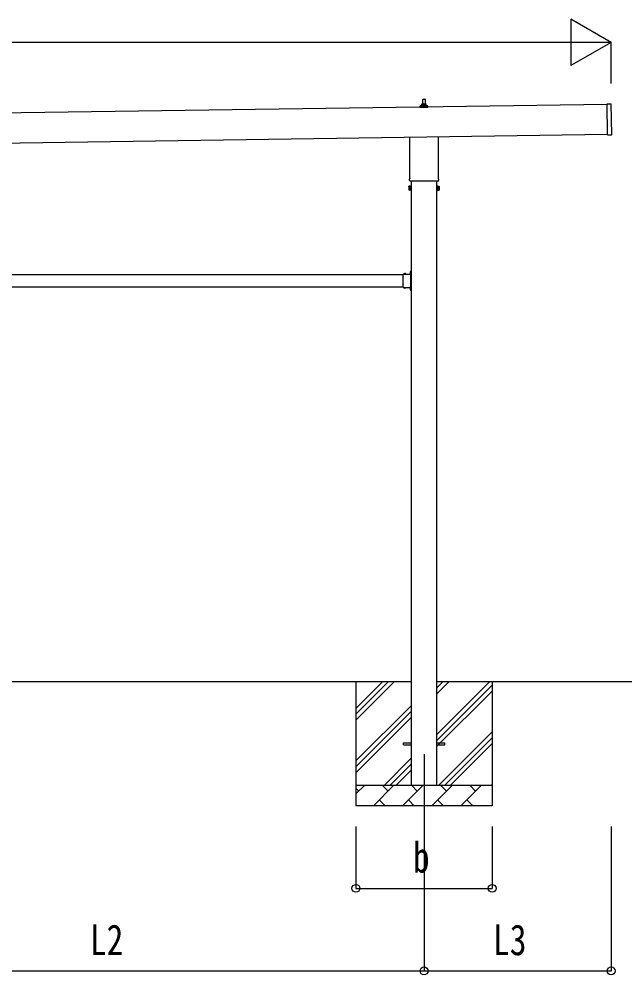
# Model space of a CAD drawing. Units: millimetres, scale not verified. Extents: x -18922 to 18922, y -13365 to 13365.
# Drawn here: x 1337 to 4272, y -7167 to -2537 of the extents above; entities that cross this region are included whole.
import ezdxf
from ezdxf.enums import TextEntityAlignment as Align

# ---------------------------------------------------------------- set-up
doc = ezdxf.new("R2010")
doc.units = ezdxf.units.MM
doc.header["$LTSCALE"] = 50
for name, color, linetype in [('0-4_YKK_12', 2, 'Continuous'), ('0-5_YKK_13', 4, 'Continuous'), ('0-6_YKK_A1', 4, 'Continuous'), ('0-7_YKK_D', 6, 'Continuous')]:
    doc.layers.add(name, color=color, linetype=linetype)
doc.styles.add('ＭＳ ゴシック', font='')
doc.styles.get('ＭＳ ゴシック').set_extended_font_data('MS Gothic')

msp = doc.modelspace()

# ---------------------------------------------------------------- linework, layer by layer
at = {"layer": '0-4_YKK_12'}
msp.add_line((3298.74, -6097.5), (3298.74, -6597.5), dxfattribs=at)
at = {"layer": '0-5_YKK_13'}
for p, q in [((3280.49, -2965.17), (3280.49, -2957.45)), ((3280.87, -2956.67), (3316.6, -2956.67)), ((3281.25, -2956.48), (3287.97, -2954.85)), ((3288.35, -2954.67), (3309.12, -2954.67)), ((3288.74, -2953.88), (3288.74, -2949.67)), ((3289.74, -2949.67), (3307.74, -2949.67)), ((3292.74, -2949.67), (3293.46, -2926.14)), ((3294.46, -2925.17), (3303.01, -2925.17)), ((3304.01, -2926.14), (3304.74, -2949.67)), ((3308.74, -2953.88), (3308.74, -2949.67)), ((3316.22, -2956.48), (3309.5, -2954.85)), ((3316.99, -2965.17), (3316.99, -2957.45)), ((4185.57, -2947.88), (4204.57, -2947.61)), ((4187.71, -3097.86), (4185.57, -2947.88)), ((4207.69, -3096.58), (4205.58, -2948.59)), ((3316.99, -2965.17), (3280.49, -2965.17)), ((4187.71, -3097.86), (4206.71, -3097.59)), ((3230.44, -3309.16), (3230.44, -3108.51)), ((3367.04, -3106.55), (3367.04, -3309.16)), ((3228.74, -3317.93), (3228.74, -3312.43)), ((3366.67, -3321.43), (3230.8, -3321.43)), ((3368.74, -3312.43), (3368.74, -3317.93)), ((3224.74, -3347.43), (3225.49, -3346.11)), ((3224.74, -3347.43), (3224.74, -3364.43)), ((3224.74, -3364.43), (3225.49, -3365.74)), ((3231.74, -3351.02), (3225.49, -3351.02)), ((3231.74, -3360.84), (3225.49, -3360.84)), ((3231.74, -3365.74), (3225.49, -3365.74)), ((3234.24, -3365.13), (3231.74, -3365.13)), ((3363.24, -3365.13), (3365.74, -3365.13)), ((3365.74, -3351.02), (3371.98, -3351.02)), ((3365.74, -3360.84), (3371.98, -3360.84)), ((3365.74, -3365.74), (3371.98, -3365.74)), ((3372.74, -3347.43), (3371.98, -3346.11)), ((3372.74, -3364.43), (3371.98, -3365.74)), ((3372.74, -3347.43), (3372.74, -3364.43)), ((3198.24, -3782.79), (3198.24, -3772.4)), ((3198.24, -3772.4), (3234.64, -3772.4)), ((3198.24, -3824.79), (3198.24, -3784.21)), ((3201.5, -3771.54), (3201.5, -3771.7)), ((3202.2, -3772.4), (3210.27, -3772.4)), ((3205.11, -3772.4), (3203.79, -3769.74)), ((3207.36, -3772.4), (3208.69, -3769.74)), ((3210.97, -3771.54), (3210.97, -3771.7)), ((3230.54, -3764.5), (3236.24, -3764.5)), ((3234.24, -3774), (3231.24, -3774)), ((3234.64, -3763.37), (3231.98, -3762.05)), ((3234.64, -3765.63), (3231.98, -3766.95)), ((3233.77, -3759.77), (3233.94, -3759.77)), ((3233.77, -3769.24), (3233.94, -3769.24)), ((3234.24, -3782.79), (3234.24, -3776)), ((3234.24, -3824.79), (3234.24, -3784.21)), ((3234.64, -3757), (3236.24, -3757)), ((3234.64, -3773.96), (3234.64, -3757)), ((3234.64, -3760.47), (3234.64, -3768.54)), ((3236.24, -3761.5), (3234.64, -3761.5)), ((3234.64, -3762.5), (3236.24, -3762.5)), ((3234.64, -3766.5), (3236.24, -3766.5)), ((3236.24, -3767.5), (3234.64, -3767.5)), ((3198.24, -3836.6), (3198.24, -3826.21)), ((3198.24, -3836.6), (3234.64, -3836.6)), ((3201.5, -3837.46), (3201.5, -3837.3)), ((3202.2, -3836.6), (3210.27, -3836.6)), ((3205.11, -3836.6), (3203.79, -3839.26)), ((3207.36, -3836.6), (3208.69, -3839.26)), ((3210.97, -3837.46), (3210.97, -3837.3)), ((3231.24, -3835), (3234.24, -3835)), ((3234.64, -3843.37), (3231.98, -3842.05)), ((3233.77, -3839.77), (3233.94, -3839.77)), ((3234.24, -3833), (3234.24, -3826.21)), ((3234.64, -3852), (3234.64, -3835.04)), ((3234.64, -3840.47), (3234.64, -3848.54)), ((3234.64, -3842.5), (3236.24, -3842.5)), ((3234.64, -3845.63), (3231.98, -3846.95)), ((3233.77, -3849.24), (3233.94, -3849.24)), ((3234.64, -3846.5), (3236.24, -3846.5)), ((3234.64, -3852), (3236.24, -3852)), ((3198.74, -6043), (3236.24, -6043)), ((3198.74, -6052), (3198.74, -6043)), ((3198.74, -6052), (3236.24, -6052)), ((3361.24, -6043), (3398.74, -6043)), ((3361.24, -6052), (3398.74, -6052)), ((3398.74, -6052), (3398.74, -6043))]:
    msp.add_line(p, q, dxfattribs=at)
for points in [[(3231.74, -3365.74), (3231.74, -3346.11), (3225.49, -3346.11)], [(3231.74, -3365.13), (3231.74, -3346.73), (3234.24, -3346.73)], [(3365.74, -3365.13), (3365.74, -3346.73), (3363.24, -3346.73)], [(3365.74, -3365.74), (3365.74, -3346.11), (3371.98, -3346.11)], [(3234.24, -3776), (3231.24, -3776), (3231.24, -3772.4)], [(3236.24, -3772), (3236.24, -3766), (3236.24, -3763), (3236.24, -3757)], [(3234.24, -3833), (3231.24, -3833), (3231.24, -3836.6)], [(3236.24, -3852), (3236.24, -3846), (3236.24, -3843), (3236.24, -3837)]]:
    msp.add_lwpolyline(points, dxfattribs=at)
for points in [[(3234.24, -3366.43), (3234.24, -3345.43), (3236.24, -3345.43), (3236.24, -3366.43)], [(3363.24, -3366.43), (3363.24, -3345.43), (3361.24, -3345.43), (3361.24, -3366.43)]]:
    msp.add_lwpolyline(points, close=True, dxfattribs=at)
for centre, radius, start, end in [((3281.49, -2957.45), 1, 103.62699, 180), ((3287.74, -2953.88), 1, 283.62699, 0), ((3292.82, -2950.3), 4.13, 90, 171.17633), ((3289.74, -2950.67), 1, 90, 180), ((3294.46, -2926.17), 1, 90, 178.60509), ((3302.07, -2949.67), 4.83, 133.60282, 180), ((3295.4, -2949.67), 4.83, 0, 46.39718), ((3303.01, -2926.17), 1, 1.39491, 90), ((3304.65, -2950.3), 4.13, 8.82367, 90), ((3307.74, -2950.67), 1, 0, 90), ((3309.74, -2953.88), 1, 180, 256.37301), ((3315.99, -2957.45), 1, 0, 76.37301), ((4204.58, -2948.61), 1, 0.81845, 90.81845), ((4206.69, -3096.59), 1, 270.81845, 0.81845), ((3232.74, -3312.43), 4, 125.09963, 180), ((3232.74, -3317.93), 4, 180, 194.47751), ((3232.74, -3317.93), 4, 194.47751, 241.04498), ((3364.74, -3317.93), 4, 298.95502, 345.52249), ((3364.74, -3312.43), 4, 0, 54.90037), ((3364.74, -3317.93), 4, 345.52249, 0), ((3229.08, -3348.57), 4.34, 145.61575, 214.38425), ((3240.98, -3355.93), 16.24, 162.41205, 197.58795), ((3229.08, -3363.29), 4.34, 145.61575, 214.38425), ((3356.49, -3355.93), 16.24, 342.41205, 17.58795), ((3368.39, -3348.57), 4.34, 325.61575, 34.38425), ((3368.39, -3363.29), 4.34, 325.61575, 34.38425), ((3197.54, -3783.5), 1, 314.427, 45.573), ((3202.36, -3771.54), 0.862, 129.12355, 180), ((3202.2, -3771.7), 0.7, 180, 270), ((3206.24, -3776.3), 7, 90, 129.12355), ((3206.24, -3776.3), 7, 50.87645, 90), ((3210.27, -3771.7), 0.7, 270, 0), ((3210.11, -3771.54), 0.862, 0, 50.87645), ((3238.54, -3764.5), 7, 140.87645, 180), ((3238.54, -3764.5), 7, 180, 219.12355), ((3233.77, -3760.63), 0.862, 90, 140.87645), ((3233.77, -3768.37), 0.862, 219.12355, 270), ((3233.94, -3760.47), 0.7, 0, 90), ((3233.94, -3768.54), 0.7, 270, 0), ((3234.94, -3783.5), 1, 134.427, 225.573), ((3234.24, -3772), 2, 270, 0), ((3197.54, -3825.5), 1, 314.427, 45.573), ((3202.2, -3837.3), 0.7, 90, 180), ((3202.36, -3837.46), 0.862, 180, 230.87645), ((3206.24, -3832.7), 7, 230.87645, 270), ((3206.24, -3832.7), 7, 270, 309.12355), ((3210.27, -3837.3), 0.7, 0, 90), ((3210.11, -3837.46), 0.862, 309.12355, 0), ((3238.54, -3844.5), 7, 140.87645, 180), ((3233.77, -3840.63), 0.862, 90, 140.87645), ((3234.94, -3825.5), 1, 134.427, 225.573), ((3233.94, -3840.47), 0.7, 0, 90), ((3234.24, -3837), 2, 0, 90), ((3238.54, -3844.5), 7, 180, 219.12355), ((3233.77, -3848.37), 0.862, 219.12355, 270), ((3233.94, -3848.54), 0.7, 270, 0)]:
    msp.add_arc(centre, radius, start, end, dxfattribs=at)
at = {"layer": '0-6_YKK_A1'}
for p, q in [((4185.6, -2949.88), (-1191.33, -3026.66)), ((-1189.25, -3171.64), (4187.67, -3094.83)), ((3236.24, -3321.43), (3236.24, -6247.5)), ((3361.24, -6247.5), (3361.24, -3321.43)), ((399.24, -3774.5), (3198.24, -3774.5)), ((399.24, -3834.5), (3198.24, -3834.5)), ((3231.24, -3834.5), (3235.74, -3834.5)), ((3236.24, -5747.5), (361.24, -5747.5)), ((2968.74, -5747.5), (2968.74, -6347.5)), ((2968.74, -5932.55), (3153.79, -5747.5)), ((2968.74, -5904.27), (3125.5, -5747.5)), ((2968.74, -5875.98), (3097.22, -5747.5)), ((4449.62, -5747.5), (3361.24, -5747.5)), ((3361.24, -6002.6), (3616.33, -5747.5)), ((3361.24, -5804.61), (3418.34, -5747.5)), ((3361.24, -5776.32), (3390.06, -5747.5)), ((3361.24, -6030.88), (3628.74, -5763.38)), ((3628.74, -5747.5), (3628.74, -6347.5)), ((3361.24, -6059.17), (3628.74, -5791.67)), ((2968.74, -6130.54), (3236.24, -5863.04)), ((2968.74, -6158.82), (3236.24, -5891.32)), ((2968.74, -6187.11), (3236.24, -5919.61)), ((3370.89, -6247.5), (3628.74, -5989.66)), ((3399.18, -6247.5), (3628.74, -6017.94)), ((3427.46, -6247.5), (3628.74, -6046.23)), ((3106.33, -6247.5), (3236.24, -6117.6)), ((3134.62, -6247.5), (3236.24, -6145.88)), ((3162.9, -6247.5), (3236.24, -6174.17)), ((2968.74, -6247.5), (3628.74, -6247.5)), ((2968.74, -6290.39), (3011.63, -6247.5)), ((3053.05, -6347.5), (3153.05, -6247.5)), ((3124.5, -6276.05), (3095.94, -6247.5)), ((3194.47, -6347.5), (3294.47, -6247.5)), ((3265.92, -6276.05), (3237.36, -6247.5)), ((3335.89, -6347.5), (3435.89, -6247.5)), ((3407.34, -6276.05), (3378.79, -6247.5)), ((3477.31, -6347.5), (3577.31, -6247.5)), ((3548.76, -6276.05), (3520.21, -6247.5)), ((3625.45, -6247.5), (3628.74, -6244.22)), ((2983.08, -6276.05), (2968.74, -6261.71)), ((3081.6, -6318.95), (3110.16, -6347.5)), ((3223.02, -6318.95), (3251.58, -6347.5)), ((3364.45, -6318.95), (3393, -6347.5)), ((3505.87, -6318.95), (3534.42, -6347.5)), ((3628.74, -6347.5), (2968.74, -6347.5))]:
    msp.add_line(p, q, dxfattribs=at)
msp.add_lwpolyline([(3231.24, -3774.5), (3235.74, -3774.5), (3235.74, -3834.5)], dxfattribs=at)
at = {"layer": '0-7_YKK_D'}
for p, q in [((4205.16, -2649.39), (4010.31, -2536.89)), ((4010.31, -2536.89), (4010.31, -2761.89)), ((3980.16, -2649.39), (-6390.86, -2649.39)), ((4205.16, -2649.39), (3815.45, -2649.39)), ((4205.16, -2649.39), (4010.31, -2761.89)), ((4205.16, -2849.39), (4205.16, -2648.39)), ((2968.74, -6447.5), (2968.74, -6748.5)), ((3298.74, -6447.5), (3298.74, -7148.5)), ((3298.74, -6447.5), (3298.74, -7148.5)), ((3628.74, -6447.5), (3628.74, -6748.5)), ((4205.16, -6447.5), (4205.16, -7148.5)), ((2968.74, -6747.5), (3628.74, -6747.5)), ((298.74, -7147.5), (3298.74, -7147.5)), ((3298.74, -7147.5), (4205.16, -7147.5))]:
    msp.add_line(p, q, dxfattribs=at)
for centre in [(2968.74, -6747.5), (3628.74, -6747.5), (3298.74, -7147.5), (3298.74, -7147.5), (4205.16, -7147.5)]:
    msp.add_circle(centre, 19.12, dxfattribs=at)

# ---------------------------------------------------------------- texts
at = {"layer": '0-7_YKK_D', "style": 'ＭＳ ゴシック', "width": 0.8}
for s, p in [('b', (3244.74, -6715.5)), ('L2', (1679.94, -7115.5)), ('L3', (3633.15, -7115.5))]:
    msp.add_text(s, height=148.5, dxfattribs=at).set_placement(p, align=Align.BOTTOM_LEFT)

doc.saveas('drawing.dxf')
